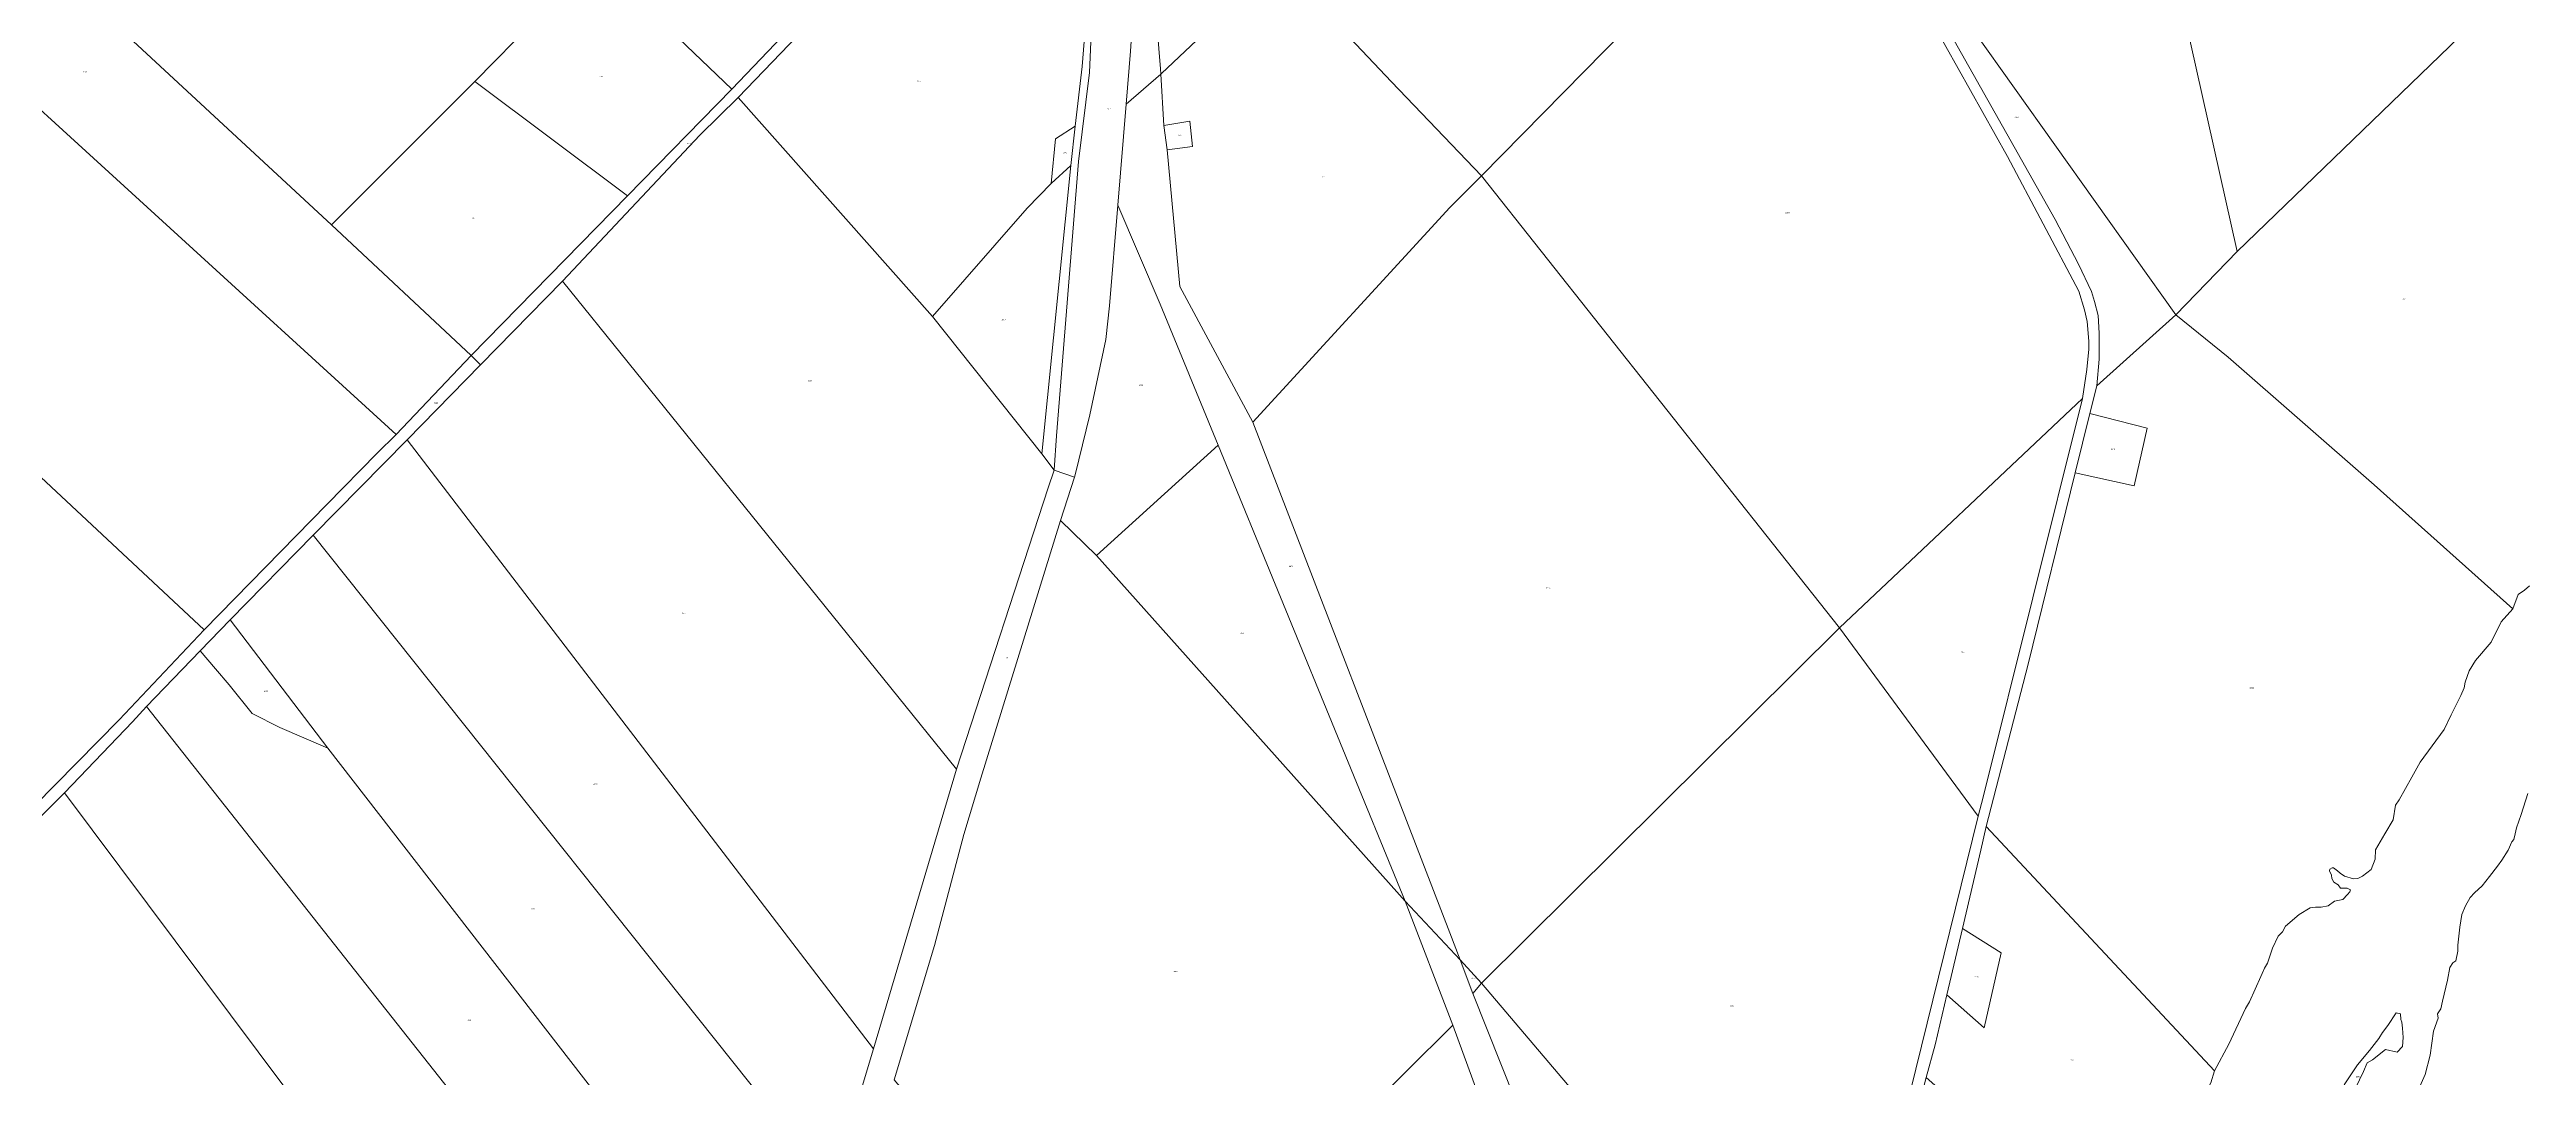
# Model space of a CAD drawing. Header units: metres. Extents: x 208626 to 229755, y 5040476 to 5064226.
# Drawn here: x 219081 to 222019, y 5047693 to 5048913 of the extents above; entities that cross this region are included whole.
import ezdxf

# ---------------------------------------------------------------- set-up
doc = ezdxf.new("R2010")
doc.units = ezdxf.units.M
doc.header["$LTSCALE"] = 0.56
doc.layers.add('6', color=7, linetype='Continuous', lineweight=13)
doc.layers.add('61', color=7, linetype='Continuous')

msp = doc.modelspace()

# ---------------------------------------------------------------- linework, layer by layer
at = {"layer": '6'}
for points in [[(218759.2848, 5049314.8228), (218770.3058, 5049350.6389), (218779.0298, 5049376.8118), (218788.1448, 5049398.1418), (218795.2558, 5049413.9799), (218802.4598, 5049430.2029), (218816.8958, 5049459.0748), (218827.6388, 5049482.2398), (218847.1108, 5049518.8338), (218865.7038, 5049550.6488), (218885.0978, 5049577.9778), (218908.9008, 5049612.3588), (218949.4528, 5049659.9648), (219001.4658, 5049713.7409), (219728.7875, 5049020.6959), (219585.7919, 5048874.6941), (219415.797, 5048704.6918), (219030.7902, 5049061.6852)], [(220539.3992, 5049015.7311), (220954.9472, 5049452.223), (221052.5954, 5049342.4481), (221192.605, 5049182.9669), (220779.5982, 5048762.7835), (220672.7542, 5048874.3749)], [(218730.2788, 5049154.5728), (218746.8908, 5049256.4428), (218759.2848, 5049314.8228), (219030.7902, 5049061.6852), (219415.797, 5048704.6918), (219581.5264, 5048549.6109), (219492.2667, 5048456.0803), (218937.988, 5048962.1223)], [(219728.7875, 5049020.6959), (219948.3499, 5049260.3864), (220010.9573, 5049242.0762), (220043.1658, 5049232.4768), (220082.5645, 5049220.3454), (220136.3097, 5049197.9024), (220185.3299, 5049168.3721), (220087.2739, 5049069.7058), (220061.3482, 5049044.955), (219890.5753, 5048865.6343)], [(220376.0132, 5049169.615), (220378.7518, 5049186.1227), (220385.4462, 5049178.8959), (220539.3992, 5049015.7311), (220400.0062, 5048884.4133), (220399.1477, 5048883.6699), (220398.7872, 5048889.7065)], [(220779.5982, 5048762.7835), (221192.605, 5049182.9669), (221191.0353, 5049171.1946), (221192.9974, 5049162.1692), (221198.4911, 5049150.3969), (221213.0102, 5049125.2827), (221403.3287, 5048785.8488), (221487.9665, 5048626.2321), (221494.7962, 5048603.8806), (221497.9005, 5048590.2214), (221499.7632, 5048566.6282), (221499.7632, 5048557.3151), (221497.2797, 5048533.101), (221492.3127, 5048498.9529), (221203.9695, 5048226.8191)], [(218680.5918, 5048770.1679), (218682.6888, 5048792.9768), (218753.0133, 5048782.3827), (218748.905, 5048850.9265), (218743.6706, 5048850.8146), (218743.1593, 5048863.2553), (218738.1146, 5048863.2024), (218691.3278, 5048861.4629), (218693.0138, 5048877.9359), (218696.3708, 5048899.7579), (218700.7358, 5048924.2658), (218702.0778, 5048936.6868), (218719.8848, 5049074.8878), (218725.5788, 5049114.9569), (218730.2788, 5049154.5728), (218937.988, 5048962.1223), (219492.2667, 5048456.0803), (219469.793, 5048434.056), (219410.2832, 5048372.9662), (219264.7531, 5048224.2355), (218744.3123, 5048710.6068)], [(219581.5264, 5048549.6109), (219766.6947, 5048739.195), (219890.5753, 5048865.6343), (220061.3482, 5049044.955), (220087.2739, 5049069.7058), (220185.3299, 5049168.3721), (220193.8202, 5049160.5314), (220187.8786, 5049153.6243), (220171.4233, 5049137.888), (220156.9809, 5049124.0767), (220146.2571, 5049112.89), (220125.1917, 5049091.5612), (220105.4428, 5049073.1289), (220087.8005, 5049054.6967), (220079.6377, 5049047.3238), (220008.5949, 5048970.6589), (220006.4352, 5048968.3283), (219948.5053, 5048908.2918), (219898.2115, 5048855.8915), (219852.6575, 5048811.1275), (219689.6636, 5048637.8642), (219592.5679, 5048538.8266)], [(220357.997, 5048848.0323), (220363.2937, 5048910.7461), (220372.9533, 5049054.1145), (220376.0132, 5049169.615), (220398.7872, 5048889.7065), (220399.1477, 5048883.6699)], [(221220.3537, 5049136.2137), (221602.9712, 5048597.8413), (221509.0763, 5048513.8539), (221512.1806, 5048545.5185), (221511.9695, 5048576.438), (221510.7775, 5048597.1007), (221506.698, 5048613.7085), (221502.8303, 5048625.7106), (221487.5814, 5048658.0476), (221459.8303, 5048711.027)], [(219585.7919, 5048874.6941), (219728.7875, 5049020.6959), (219890.5753, 5048865.6343), (219766.6947, 5048739.195)], [(220399.1477, 5048883.6699), (220400.0062, 5048884.4133), (220539.3992, 5049015.7311), (220672.7542, 5048874.3749), (220779.5982, 5048762.7835), (220742.0454, 5048725.2307), (220508.1942, 5048470.8961), (220421.7935, 5048631.7074), (220406.7895, 5048793.7068), (220436.7893, 5048797.7072), (220433.7886, 5048827.7071), (220402.7888, 5048822.7067)], [(219415.797, 5048704.6918), (219585.7919, 5048874.6941), (219766.6947, 5048739.195), (219581.5264, 5048549.6109)], [(220348.4265, 5048728.0914), (220357.997, 5048848.0323), (220399.1477, 5048883.6699), (220402.7888, 5048822.7067), (220406.7895, 5048793.7068), (220421.7935, 5048631.7074), (220508.1942, 5048470.8961), (220742.0454, 5047864.9312), (220754.1326, 5047833.2024), (220689.1302, 5047902.484), (220467.2275, 5048443.585), (220398.402, 5048610.6398)], [(219689.6636, 5048637.8642), (219852.6575, 5048811.1275), (219898.2115, 5048855.8915), (220128.6036, 5048595.864), (220257.9744, 5048433.068), (220272.8055, 5048413.6157), (220265.7301, 5048392.7449), (220156.8943, 5048059.0496)], [(220402.7888, 5048822.7067), (220433.7886, 5048827.7071), (220436.7893, 5048797.7072), (220406.7895, 5048793.7068)], [(220269.1959, 5048753.7669), (220274.3779, 5048806.7336), (220297.7894, 5048821.7051), (220292.3713, 5048775.0815)], [(220128.6036, 5048595.864), (220240.7922, 5048724.7044), (220269.1959, 5048753.7669), (220292.3713, 5048775.0815), (220257.9744, 5048433.068)], [(220508.1942, 5048470.8961), (220742.0454, 5048725.2307), (220779.5982, 5048762.7835), (221203.9695, 5048226.8191), (220779.5982, 5047805.1882), (220754.1326, 5047833.2024), (220742.0454, 5047864.9312)], [(218636.6119, 5048444.1794), (218654.0696, 5048594.2482), (218658.0988, 5048624.4639), (218744.3123, 5048710.6068), (219264.7531, 5048224.2355), (219163.8343, 5048117.8485), (219063.7566, 5048015.6436), (219052.6782, 5048026.7351)], [(220280.1429, 5048354.2798), (220296.7539, 5048405.497), (220297.6015, 5048408.1106), (220315.0602, 5048479.4), (220334.1719, 5048568.6769), (220338.3199, 5048608.644), (220348.4265, 5048728.0914), (220398.402, 5048610.6398), (220467.2275, 5048443.585), (220322.8021, 5048312.7065)], [(219505.341, 5048449.8551), (219592.5679, 5048538.8266), (219689.6636, 5048637.8642), (220156.8943, 5048059.0496), (220058.4721, 5047727.2992)], [(218837.4536, 5047784.0365), (218921.3549, 5047869.7607), (219063.7566, 5048015.6436), (219163.8343, 5048117.8485), (219264.7531, 5048224.2355), (219410.2832, 5048372.9662), (219469.793, 5048434.056), (219492.2667, 5048456.0803), (219581.5264, 5048549.6109), (219592.5679, 5048538.8266), (219505.341, 5048449.8551), (219394.1173, 5048336.8212), (219295.4765, 5048236.3042), (219260.1919, 5048199.4396), (219196.2056, 5048133.3468), (219179.8799, 5048115.1778), (219099.0412, 5048031.1794), (218845.4659, 5047776.0242)], [(221203.9695, 5048226.8191), (221492.3127, 5048498.9529), (221374.4484, 5048025.7677), (221368.6676, 5048003.608)], [(221483.6311, 5048410.7331), (221500.9307, 5048480.8425), (221568.8321, 5048463.5977), (221553.6032, 5048395.0677)], [(219394.1173, 5048336.8212), (219505.341, 5048449.8551), (220058.4721, 5047727.2992), (220009.5341, 5047564.2767)], [(220322.8021, 5048312.7065), (220467.2275, 5048443.585), (220689.1302, 5047902.484)], [(219295.4765, 5048236.3042), (219394.1173, 5048336.8212), (220009.5341, 5047564.2767), (219984.8303, 5047481.7837), (219957.6304, 5047379.42), (219411.3014, 5048084.0588)], [(220082.94, 5047690.5701), (220130.7276, 5047849.862), (220165.7718, 5047981.5433), (220185.9487, 5048048.4459), (220280.1429, 5048354.2798), (220322.8021, 5048312.7065), (220689.1302, 5047902.484), (220745.4593, 5047755.6868), (220355.4441, 5047368.0891)], [(219260.1919, 5048199.4396), (219295.4765, 5048236.3042), (219411.3014, 5048084.0588), (219354.4973, 5048108.4241), (219321.8743, 5048125.098), (219294.3261, 5048159.1709), (219278.3771, 5048178.0197)], [(220779.5982, 5047805.1882), (221203.9695, 5048226.8191), (221368.6676, 5048003.608), (221261.0174, 5047566.8332), (221245.7252, 5047506.6512), (221235.1344, 5047467.2926), (221211.6878, 5047417.3647), (221184.0633, 5047387.2736), (221154.3314, 5047363.6286)], [(219196.2056, 5048133.3468), (219260.1919, 5048199.4396), (219278.3771, 5048178.0197), (219294.3261, 5048159.1709), (219321.8743, 5048125.098), (219354.4973, 5048108.4241), (219411.3014, 5048084.0588), (219957.6304, 5047379.42), (219946.9745, 5047341.4606), (219922.5861, 5047260.482), (219914.0906, 5047224.3758)], [(219099.0412, 5048031.1794), (219179.8799, 5048115.1778), (219196.2056, 5048133.3468), (219914.0906, 5047224.3758), (219900.2853, 5047163.8449), (219892.8517, 5047127.7388), (219888.6039, 5047093.7565), (219886.48, 5046978.0044)], [(218809.6547, 5047644.1018), (218871.286, 5047700.9237), (218862.955, 5047710.048), (218884.0943, 5047734.6911), (218845.4659, 5047776.0242), (219099.0412, 5048031.1794), (219886.48, 5046978.0044), (219889.5408, 5046907.4229), (219715.1283, 5046716.078), (219525.359, 5046913.2479), (219106.9408, 5047343.9193), (218889.7034, 5047566.6863)], [(221306.8755, 5047693.2657), (221317.575, 5047732.2206), (221331.4695, 5047791.6569), (221375.5362, 5047752.1806), (221395.9731, 5047841.4579), (221349.8366, 5047870.2254), (221371.558, 5047963.1423), (221378.1687, 5047991.1562), (221648.7453, 5047701.263), (221644.3318, 5047687.0431), (221629.8288, 5047660.5964), (221624.71, 5047640.1214), (221617.885, 5047623.059), (221606.7945, 5047602.5841), (221590.5042, 5047552.7604), (221579.5943, 5047514.5403), (221577.2964, 5047506.3021), (221572.9294, 5047500.0203), (221569.2315, 5047486.6668), (221562.9297, 5047466.6827)], [(220689.1302, 5047902.484), (220754.1326, 5047833.2024), (220769.3565, 5047793.2396), (220938.3439, 5047368.2107), (221006.7293, 5047190.4325), (220971.1466, 5047139.8942), (220950.2925, 5047212.8788), (220926.3953, 5047265.7941), (220892.2564, 5047354.5551), (220745.4593, 5047755.6868)], [(221331.4695, 5047791.6569), (221349.8366, 5047870.2254), (221395.9731, 5047841.4579), (221375.5362, 5047752.1806)], [(220754.1326, 5047833.2024), (220779.5982, 5047805.1882), (220769.3565, 5047793.2396)], [(220769.3565, 5047793.2396), (220779.5982, 5047805.1882), (221154.3314, 5047363.6286), (221113.7349, 5047334.4477), (221079.512, 5047300.9728), (221077.2625, 5047298.7724), (221047.8979, 5047263.1252), (221006.7293, 5047190.4325), (220938.3439, 5047368.2107)], [(220355.4441, 5047368.0891), (220745.4593, 5047755.6868), (220892.2564, 5047354.5551), (220926.3953, 5047265.7941), (220950.2925, 5047212.8788), (220971.1466, 5047139.8942), (220917.8122, 5047058.884), (220817.4609, 5046906.4593), (220400.3482, 5047322.8963)]]:
    msp.add_lwpolyline(points, close=True, dxfattribs=at)
for points in [[(221982.6072, 5049010.199), (221984.6424, 5049002.8722), (221989.1199, 5048993.1031), (221996.4467, 5048982.927), (221675.7464, 5048673.0026), (221558.3777, 5049198.6498), (221557.3082, 5049204.4415), (221548.7639, 5049259.9513)], [(221558.3777, 5049198.6498), (221675.7464, 5048673.0026), (221602.9712, 5048597.8413), (221220.3537, 5049136.2137)], [(221079.512, 5047300.9728), (221113.7349, 5047334.4477), (221154.3314, 5047363.6286), (221184.0633, 5047387.2736), (221211.6878, 5047417.3647), (221235.1344, 5047467.2926), (221245.7252, 5047506.6512), (221261.0174, 5047566.8332), (221368.6676, 5048003.608), (221374.4484, 5048025.7677), (221492.3127, 5048498.9529), (221497.2797, 5048533.101), (221499.7632, 5048557.3151), (221499.7632, 5048566.6282), (221497.9005, 5048590.2214), (221494.7962, 5048603.8806), (221487.9665, 5048626.2321), (221403.3287, 5048785.8488), (221213.0102, 5049125.2827)], [(221220.3537, 5049136.2137), (221459.8303, 5048711.027), (221487.5814, 5048658.0476), (221502.8303, 5048625.7106), (221506.698, 5048613.7085), (221510.7775, 5048597.1007), (221511.9695, 5048576.438), (221512.1806, 5048545.5185), (221509.0763, 5048513.8539), (221500.9307, 5048480.8425), (221483.6311, 5048410.7331), (221427.658, 5048183.8932), (221378.1687, 5047991.1562)], [(220372.9533, 5049054.1145), (220363.2937, 5048910.7461), (220357.997, 5048848.0323), (220348.4265, 5048728.0914), (220338.3199, 5048608.644), (220334.1719, 5048568.6769), (220315.0602, 5048479.4), (220297.6015, 5048408.1106), (220296.7539, 5048405.497), (220272.8055, 5048413.6157), (220272.8682, 5048413.8008), (220272.9345, 5048413.9963), (220275.6926, 5048454.3298), (220301.8171, 5048779.8044), (220314.4976, 5048885.2891), (220318.8068, 5048976.4253)], [(220318.8068, 5048976.4253), (220314.4976, 5048885.2891), (220301.8171, 5048779.8044), (220275.6926, 5048454.3298), (220272.9345, 5048413.9963), (220272.8682, 5048413.8008), (220272.8055, 5048413.6157), (220257.9744, 5048433.068), (220292.3713, 5048775.0815), (220297.7894, 5048821.7051), (220305.8371, 5048892.5116), (220309.1424, 5048932.1751)], [(221602.9712, 5048597.8413), (221675.7464, 5048673.0026), (221996.4467, 5048982.927)], [(220309.1424, 5048932.1751), (220305.8371, 5048892.5116), (220297.7894, 5048821.7051), (220274.3779, 5048806.7336), (220269.1959, 5048753.7669), (220240.7922, 5048724.7044), (220128.6036, 5048595.864), (219898.2115, 5048855.8915), (219948.5053, 5048908.2918), (220006.4352, 5048968.3283)], [(221378.1687, 5047991.1562), (221427.658, 5048183.8932), (221483.6311, 5048410.7331), (221553.6032, 5048395.0677), (221568.8321, 5048463.5977), (221500.9307, 5048480.8425), (221509.0763, 5048513.8539), (221602.9712, 5048597.8413), (221665.0091, 5048547.7339), (221837.9992, 5048396.2184), (222002.6609, 5048249.4043), (221988.7361, 5048234.0137), (221977.0099, 5048209.8284), (221958.1845, 5048188.1714), (221950.7443, 5048175.8959), (221945.9732, 5048162.5276), (221944.752, 5048155.6078), (221941.0886, 5048146.6528), (221929.2843, 5048123.4512), (221921.1434, 5048106.3554), (221892.6502, 5048067.279), (221882.8812, 5048049.7761), (221867.8014, 5048022.7306), (221863.343, 5048016.3984), (221860.4937, 5047998.8954), (221850.7246, 5047982.6136), (221839.7344, 5047963.4825), (221839.3273, 5047952.4923), (221834.4428, 5047940.281), (221824.2667, 5047932.1401), (221818.9751, 5047929.2907), (221813.5799, 5047929.1922), (221803.1003, 5047932.1401), (221797.8087, 5047935.8035), (221794.5524, 5047938.6528), (221789.7767, 5047942.2839), (221788.4467, 5047942.3162), (221785.5974, 5047940.688), (221785.1191, 5047938.6187), (221787.6326, 5047933.3612)], [(222022.4488, 5048276.521), (222016.5857, 5048271.3908), (222009.0651, 5048266.3241), (222002.6609, 5048249.4043), (221837.9992, 5048396.2184), (221665.0091, 5048547.7339), (221602.9712, 5048597.8413)], [(220009.5341, 5047564.2767), (220058.4721, 5047727.2992), (220156.8943, 5048059.0496), (220265.7301, 5048392.7449), (220272.8055, 5048413.6157), (220296.7539, 5048405.497), (220280.1429, 5048354.2798), (220185.9487, 5048048.4459), (220165.7718, 5047981.5433), (220130.7276, 5047849.862), (220082.94, 5047690.5701)], [(221878.8107, 5047652.5001), (221898.7559, 5047696.868), (221904.4546, 5047720.0696), (221908.525, 5047748.5627), (221914.2236, 5047764.0304), (221913.4095, 5047768.915), (221917.0729, 5047775.0206), (221919.1082, 5047783.9756), (221925.2139, 5047808.8054), (221928.0632, 5047823.8661), (221931.3195, 5047829.5647), (221934.9829, 5047832.007), (221937.4252, 5047843.4042), (221937.4252, 5047850.324), (221939.8675, 5047871.8974), (221942.3097, 5047886.958), (221946.3802, 5047897.1342), (221952.0788, 5047906.9033), (221956.9634, 5047912.6019), (221966.1219, 5047920.7428), (221975.0769, 5047931.733), (221984.4389, 5047943.9444), (221989.7305, 5047951.2712), (221997.0573, 5047963.0755), (222001.5348, 5047972.8446), (222003.9771, 5047975.6939), (222005.1982, 5047982.6136), (222006.8264, 5047989.5334), (222012.663, 5048005.3282), (222020.3066, 5048030.1699)], [(221378.1687, 5047991.1562), (221371.558, 5047963.1423), (221349.8366, 5047870.2254), (221331.4695, 5047791.6569), (221317.575, 5047732.2206), (221306.8755, 5047693.2657), (221262.0247, 5047519.0814), (221250.0734, 5047463.3088), (221241.11, 5047438.4104), (221224.0202, 5047410.9518), (221212.1811, 5047394.6731), (221192.4493, 5047376.4211), (221167.9845, 5047357.3235), (221149.1353, 5047344.1024), (221130.0228, 5047330.2999), (221115.8231, 5047318.7205), (221103.1628, 5047308.8396), (221085.917, 5047293.6843), (221079.512, 5047300.9728)], [(221787.6326, 5047933.3612), (221788.0397, 5047929.2907), (221790.4819, 5047925.2203), (221795.3665, 5047921.9639), (221798.2158, 5047917.8935), (221805.9496, 5047917.8935), (221810.0201, 5047915.8582), (221809.206, 5047913.823), (221806.3567, 5047910.5667), (221801.0651, 5047904.461), (221796.9946, 5047903.6469), (221791.0925, 5047902.4258), (221783.7657, 5047897.1342), (221775.4664, 5047895.4206), (221768.705, 5047895.506), (221762.1923, 5047894.6919), (221749.1668, 5047886.958), (221732.885, 5047873.1185), (221729.2974, 5047866.1267), (221724.3371, 5047860.9072), (221717.4173, 5047846.6606), (221711.7187, 5047829.1576), (221708.0553, 5047823.052), (221705.206, 5047816.9463), (221703.6436, 5047813.3375), (221690.1453, 5047783.1615), (221685.6678, 5047775.4277), (221665.7226, 5047733.095), (221648.7453, 5047701.263), (221378.1687, 5047991.1562)], [(221802.5237, 5047684.5873), (221818.523, 5047708.5875), (221832.5225, 5047725.5877), (221843.8048, 5047739.6077), (221847.8753, 5047746.9345), (221854.388, 5047755.0754), (221864.1571, 5047770.1361), (221869.4487, 5047768.915), (221869.8557, 5047762.4022), (221871.0769, 5047759.1459), (221871.8909, 5047751.8191), (221872.705, 5047740.8289), (221871.8909, 5047730.2457), (221865.5224, 5047723.5882), (221851.5223, 5047726.588), (221836.071, 5047714.3709), (221829.9653, 5047710.7075), (221825.5231, 5047700.5877), (221811.5437, 5047671.687)]]:
    msp.add_lwpolyline(points, dxfattribs=at)

# ---------------------------------------------------------------- texts
at = {"layer": '61'}
for s, width, p in [('1331', 0.95, (219121.4141, 5048885.5)), ('1339', 1.05, (219733.2891, 5048880)), ('1939', 1.1, (220110.0625, 5048874.5)), ('4829', 1.2, (220335.4359, 5048841.7244)), ('2354', 1.2, (221411.6563, 5048831.75)), ('4799', 1.2, (219837.0348, 5048800.5711)), ('1943', 1.1, (220419.9609, 5048810.5)), ('1944', 1.1, (220589.375, 5048761)), ('1335', 1.05, (219581.7656, 5048712)), ('2353', 1.2, (221139.6875, 5048718.5)), ('3563', 1.2, (220210.4844, 5048591.5)), ('2362', 1.2, (221870.1094, 5048616)), ('1337', 1.05, (219981.2344, 5048519.25)), ('1932', 1.1, (220373.6875, 5048513.75)), ('4520', 1.2, (219537.1094, 5048492.75)), ('3815', 1.1, (221526.2344, 5048437.75)), ('1936', 1.1, (220551.2813, 5048299)), ('3834', 1.2, (220856.0781, 5048273.5)), ('1336', 1.05, (219831.125, 5048243.5)), ('2352', 1.2, (221348.1406, 5048197.25)), ('1325', 1.1, (219335.75, 5048150.75)), ('3852', 1.2, (221690.4219, 5048154.75)), ('2952', 1.2, (219726.2969, 5048040.5)), ('2951', 1.1, (219652.5, 5047892.75)), ('3810', 1.1, (220414.2031, 5047818.5)), ('4518', 1.1, (220767.6958, 5047810.5434)), ('2346', 1.2, (221363.7188, 5047812.25)), ('2351', 1.1, (221074.1406, 5047778)), ('3821', 1.1, (219576.9219, 5047761)), ('2360', 1.2, (221477.8125, 5047713.25)), ('2348', 1.2, (221816.5938, 5047693.75))]:
    msp.add_text(s, height=1.4, dxfattribs=dict(at, width=width)).set_placement(p)
for s, p in [('1941', (220283.5, 5048789.75)), ('1931', (220493.0533, 5048219.5918)), ('1971', (220215.0313, 5048190.25))]:
    msp.add_text(s, height=1.4, dxfattribs=at).set_placement(p)

doc.saveas('drawing.dxf')
